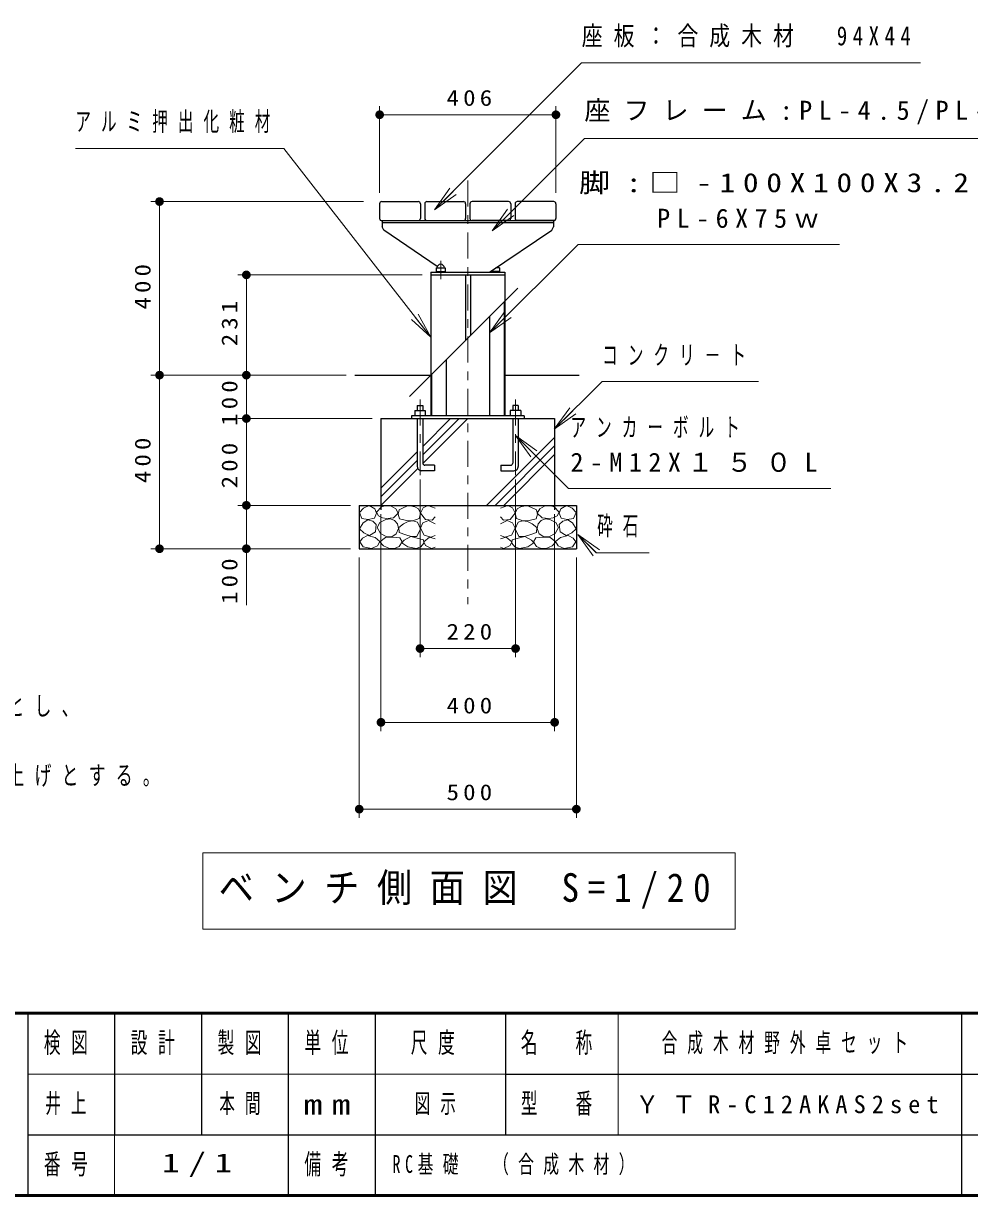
# Model space of a CAD drawing. Units: millimetres on the paper, with parts at other scales. Extents: x -365 to 12, y -47 to 257.
# Drawn here: x -238 to -129.1, y 0 to 135 of the extents above; entities that cross this region are included whole.
import ezdxf

# ---------------------------------------------------------------- set-up
doc = ezdxf.new("R2010")
doc.units = ezdxf.units.MM
doc.linetypes.add('USER2', pattern=[6, 3, -1, 1, -1])
doc.layers.add('1_20', color=7, linetype='Continuous', lineweight=25)
doc.layers.add('99', color=7, linetype='Continuous', lineweight=13)
doc.layers.add('CLASS1', color=7, linetype='Continuous')
doc.styles.add('ＭＳ ゴシック', font='')
doc.styles.get('ＭＳ ゴシック').set_extended_font_data('MS Gothic')

# ---------------------------------------------------------------- blocks, each defined once
blk = doc.blocks.new('filled_dot')
at = {"color": 0, "linetype": 'Continuous', "lineweight": -2, "const_width": 1.25}
blk.add_lwpolyline([(-0.625, 0, 1), (0.625, 0, 1)], format="xyb", close=True, dxfattribs=at)

msp = doc.modelspace()

# ---------------------------------------------------------------- linework, layer by layer
at = {"layer": '1_20', "lineweight": 13}
for p, q in [((-196.982, 115.521), (-196.982, 125.521)), ((-196.982, 124.521), (-176.682, 124.521)), ((-176.682, 115.521), (-176.682, 125.521)), ((-190.651, 113.574), (-188.883, 116.049)), ((-190.651, 113.574), (-188.529, 115.696)), ((-188.176, 115.342), (-190.651, 113.574)), ((-198.832, 114.521), (-223.332, 114.521)), ((-222.332, 94.521), (-222.332, 114.521)), ((-184.018, 111.162), (-182.25, 113.637)), ((-184.018, 111.162), (-181.896, 113.284)), ((-181.543, 112.93), (-184.018, 111.162)), ((-192.082, 106.071), (-213.332, 106.071)), ((-212.332, 94.521), (-212.332, 106.071)), ((-192.531, 101.561), (-191.082, 98.886)), ((-184.332, 99.386), (-182.565, 101.861)), ((-184.332, 99.386), (-182.211, 101.507)), ((-191.082, 98.886), (-193.32, 100.946)), ((-191.082, 98.886), (-192.925, 101.253)), ((-181.857, 101.153), (-184.332, 99.386)), ((-200.832, 94.521), (-223.332, 94.521)), ((-222.332, 74.521), (-222.332, 94.521)), ((-200.832, 94.521), (-213.332, 94.521)), ((-200.832, 94.521), (-213.332, 94.521)), ((-212.332, 89.521), (-212.332, 94.521)), ((-176.869, 88.284), (-175.102, 90.759)), ((-197.832, 89.521), (-213.332, 89.521)), ((-212.332, 79.521), (-212.332, 89.521)), ((-192.015, 85.326), (-187.82, 89.521)), ((-192.015, 86.316), (-188.81, 89.521)), ((-192.007, 84.344), (-186.83, 89.521)), ((-176.869, 88.284), (-174.748, 90.405)), ((-174.394, 90.052), (-176.869, 88.284)), ((-184.668, 79.521), (-176.832, 87.356)), ((-181.347, 87.577), (-179.226, 85.455)), ((-181.347, 87.577), (-178.872, 85.809)), ((-179.579, 85.102), (-181.347, 87.577)), ((-196.832, 81.498), (-192.65, 85.681)), ((-183.678, 79.521), (-176.832, 86.366)), ((-182.688, 79.521), (-176.832, 85.376)), ((-196.832, 80.508), (-192.65, 84.691)), ((-196.832, 79.518), (-192.586, 83.765)), ((-192.332, 82.504), (-192.332, 62.021)), ((-181.332, 82.504), (-181.332, 62.021)), ((-200.332, 79.521), (-213.332, 79.521)), ((-212.332, 68.023), (-212.332, 79.521)), ((-196.832, 78.521), (-196.832, 53.521)), ((-176.832, 78.521), (-176.832, 53.521)), ((-172.384, 73.699), (-174.152, 76.174)), ((-174.152, 76.174), (-171.677, 74.406)), ((-174.152, 76.174), (-172.03, 74.053)), ((-200.332, 74.521), (-223.332, 74.521)), ((-199.332, 73.521), (-199.332, 43.521)), ((-174.332, 73.521), (-174.332, 43.521)), ((-181.332, 63.021), (-192.332, 63.021)), ((-176.832, 54.521), (-196.832, 54.521)), ((-174.332, 44.521), (-199.332, 44.521)), ((-217.338, 39.488), (-217.338, 30.688)), ((-156.038, 39.488), (-217.338, 39.488)), ((-156.038, 30.688), (-156.038, 39.488)), ((-217.338, 30.688), (-156.038, 30.688))]:
    msp.add_line(p, q, dxfattribs=at)
at = {"layer": '1_20', "linetype": 'USER2', "lineweight": 13}
for p, q in [((-186.832, 116.959), (-186.832, 68.146)), ((-189.957, 107.708), (-189.957, 105.592))]:
    msp.add_line(p, q, dxfattribs=at)
at = {"layer": '1_20'}
for p, q in [((-196.982, 114.271), (-196.982, 112.571)), ((-196.732, 114.521), (-192.532, 114.521)), ((-192.282, 114.271), (-192.282, 112.571)), ((-191.782, 114.271), (-191.782, 112.571)), ((-191.532, 114.521), (-187.332, 114.521)), ((-187.082, 114.271), (-187.082, 112.571)), ((-186.582, 114.271), (-186.582, 112.571)), ((-182.132, 114.521), (-186.332, 114.521)), ((-181.882, 114.271), (-181.882, 112.571)), ((-181.382, 114.271), (-181.382, 112.571)), ((-176.932, 114.521), (-181.132, 114.521)), ((-176.682, 114.271), (-176.682, 112.571)), ((-196.732, 112.321), (-192.532, 112.321)), ((-196.707, 112.321), (-196.707, 111.596)), ((-196.707, 112.321), (-176.832, 112.321)), ((-196.707, 112.096), (-176.957, 112.096)), ((-191.532, 112.321), (-187.332, 112.321)), ((-182.132, 112.321), (-186.332, 112.321)), ((-176.932, 112.321), (-181.132, 112.321)), ((-176.957, 112.321), (-176.957, 111.596)), ((-196.5, 111.206), (-196.707, 111.596)), ((-190.342, 107.052), (-196.5, 111.206)), ((-184.332, 106.371), (-177.165, 111.206)), ((-177.165, 111.206), (-176.957, 111.596)), ((-190.482, 106.871), (-189.432, 106.871)), ((-190.482, 106.871), (-190.482, 106.371)), ((-189.432, 106.871), (-189.432, 106.371)), ((-183.182, 106.871), (-183.591, 106.871)), ((-183.182, 106.871), (-183.182, 106.371)), ((-191.082, 106.371), (-191.082, 89.821)), ((-191.082, 106.371), (-182.582, 106.371)), ((-191.082, 106.071), (-182.582, 106.071)), ((-190.482, 106.471), (-189.432, 106.471)), ((-187.082, 106.071), (-187.082, 98.521)), ((-186.532, 106.071), (-186.532, 99.071)), ((-184.232, 106.438), (-184.232, 106.371)), ((-183.182, 106.471), (-184.184, 106.471)), ((-182.582, 106.371), (-182.582, 89.821)), ((-193.539, 92.064), (-181.079, 104.524)), ((-182.657, 102.946), (-182.657, 89.821)), ((-184.332, 101.271), (-184.332, 89.821)), ((-189.332, 96.271), (-189.332, 89.821)), ((-191.007, 94.596), (-191.007, 89.821)), ((-199.832, 94.521), (-191.082, 94.521)), ((-182.582, 94.521), (-174.016, 94.521)), ((-196.832, 89.521), (-176.832, 89.521)), ((-196.832, 89.521), (-196.832, 79.021)), ((-193.332, 89.821), (-193.332, 89.521)), ((-180.332, 89.821), (-193.332, 89.821)), ((-180.332, 89.821), (-180.332, 89.521)), ((-176.832, 89.521), (-176.832, 79.021)), ((-199.332, 79.521), (-174.332, 79.521)), ((-199.332, 79.521), (-199.332, 74.521)), ((-174.332, 79.521), (-174.332, 74.521)), ((-199.332, 74.521), (-174.332, 74.521))]:
    msp.add_line(p, q, dxfattribs=at)
at = {"layer": '1_20', "color": 211}
for p, q in [((-192.65, 91.009), (-192.65, 90.436)), ((-192.65, 91.009), (-192.015, 91.009)), ((-192.015, 91.009), (-192.015, 90.436)), ((-181.015, 91.009), (-181.65, 91.009)), ((-181.65, 91.009), (-181.65, 90.436)), ((-181.015, 91.009), (-181.015, 90.436)), ((-192.937, 90.436), (-192.937, 89.821)), ((-192.937, 90.436), (-191.727, 90.436)), ((-192.65, 89.521), (-192.65, 84.009)), ((-192.015, 89.521), (-192.015, 84.394)), ((-191.727, 90.436), (-191.727, 89.842)), ((-180.727, 90.436), (-181.937, 90.436)), ((-181.937, 90.436), (-181.937, 89.842)), ((-181.65, 89.521), (-181.65, 84.394)), ((-181.015, 89.521), (-181.015, 84.009)), ((-180.727, 90.436), (-180.727, 89.821)), ((-190.65, 84.144), (-191.765, 84.144)), ((-190.65, 84.144), (-190.65, 83.509)), ((-183.015, 84.144), (-181.9, 84.144)), ((-183.015, 84.144), (-183.015, 83.509)), ((-190.65, 83.509), (-192.15, 83.509)), ((-183.015, 83.509), (-181.515, 83.509))]:
    msp.add_line(p, q, dxfattribs=at)
at = {"layer": '1_20', "color": 211, "linetype": 'USER2', "lineweight": 13}
for p, q in [((-192.332, 91.722), (-192.332, 83.004)), ((-181.332, 91.722), (-181.332, 83.004))]:
    msp.add_line(p, q, dxfattribs=at)
at = {"layer": '1_20', "lineweight": 13}
for points in [[(-190.651, 113.574), (-173.734, 130.491), (-134.708, 130.491)], [(-184.018, 111.162), (-173.411, 121.769), (-122.409, 121.769)], [(-191.082, 98.886), (-208.014, 120.633), (-232.024, 120.633)], [(-184.332, 99.386), (-174.14, 109.578), (-144.025, 109.578)], [(-176.869, 88.284), (-171.377, 93.777), (-153.361, 93.777)], [(-181.347, 87.577), (-175.239, 81.468), (-145.013, 81.468)], [(-190.582, 79.186), (-191.438, 79.503), (-191.976, 79.233), (-192.293, 78.631), (-191.707, 77.871), (-190.931, 77.807), (-190.582, 78.203)], [(-183.082, 79.186), (-182.227, 79.503), (-181.688, 79.233), (-181.371, 78.631), (-181.958, 77.871), (-182.734, 77.807), (-183.082, 78.203)], [(-190.598, 77.38), (-191.359, 77.776), (-191.992, 77.522), (-192.293, 76.873), (-191.85, 76.096), (-191.089, 75.859), (-190.598, 76.065)], [(-183.067, 77.38), (-182.306, 77.776), (-181.672, 77.522), (-181.371, 76.873), (-181.815, 76.096), (-182.575, 75.859), (-183.067, 76.065)], [(-190.582, 75.653), (-191.248, 75.859), (-191.897, 75.304), (-191.723, 74.908), (-190.994, 74.544), (-190.582, 74.702)], [(-183.082, 75.653), (-182.417, 75.859), (-181.767, 75.304), (-181.942, 74.908), (-182.67, 74.544), (-183.082, 74.702)], [(-174.152, 76.174), (-172.033, 74.056), (-165.939, 74.056)]]:
    msp.add_lwpolyline(points, dxfattribs=at)
for points in [[(-198.21, 79.491), (-198.844, 79.19), (-199.319, 78.715), (-199.018, 78.018), (-198.289, 77.875), (-197.592, 78.033), (-197.339, 78.62), (-197.529, 79.127)], [(-196.239, 79.495), (-196.766, 79.36), (-197.347, 78.725), (-197.117, 78.306), (-196.66, 78.069), (-196.144, 77.995), (-195.401, 78.063), (-194.833, 78.603), (-195.117, 79.103), (-195.65, 79.414)], [(-193.648, 79.506), (-194.185, 79.282), (-194.731, 79.013), (-194.847, 78.512), (-194.713, 77.948), (-193.889, 77.787), (-193.164, 77.743), (-192.439, 78.002), (-192.287, 78.611), (-192.52, 79.121), (-192.923, 79.345)], [(-180.017, 79.506), (-179.48, 79.282), (-178.934, 79.013), (-178.818, 78.512), (-178.952, 77.948), (-179.775, 77.787), (-180.5, 77.743), (-181.225, 78.002), (-181.377, 78.611), (-181.145, 79.121), (-180.742, 79.345)], [(-177.426, 79.495), (-176.899, 79.36), (-176.318, 78.725), (-176.548, 78.306), (-177.005, 78.069), (-177.521, 77.995), (-178.264, 78.063), (-178.832, 78.603), (-178.548, 79.103), (-178.014, 79.414)], [(-175.455, 79.491), (-174.821, 79.19), (-174.346, 78.715), (-174.647, 78.018), (-175.376, 77.875), (-176.073, 78.033), (-176.326, 78.62), (-176.136, 79.127)], [(-198.337, 77.843), (-198.875, 77.495), (-199.319, 76.814), (-198.812, 76.354), (-198.146, 76.037), (-197.449, 76.481), (-197.37, 77.32), (-197.778, 77.683)], [(-196.874, 76.279), (-196.252, 75.934), (-195.576, 75.887), (-195.063, 76.248), (-194.82, 76.847), (-194.931, 77.384), (-195.279, 77.793), (-195.745, 77.957), (-196.279, 77.901), (-196.969, 77.532), (-197.266, 76.955)], [(-193.698, 77.675), (-194.252, 77.378), (-194.779, 76.959), (-194.725, 76.405), (-193.982, 76.134), (-193.346, 75.918), (-192.698, 75.945), (-192.292, 76.81), (-192.644, 77.567), (-193.147, 77.731)], [(-179.967, 77.675), (-179.413, 77.378), (-178.886, 76.959), (-178.94, 76.405), (-179.683, 76.134), (-180.318, 75.918), (-180.967, 75.945), (-181.372, 76.81), (-181.021, 77.567), (-180.517, 77.731)], [(-176.791, 76.279), (-177.412, 75.934), (-178.088, 75.887), (-178.602, 76.248), (-178.845, 76.847), (-178.733, 77.384), (-178.386, 77.793), (-177.92, 77.957), (-177.385, 77.901), (-176.696, 77.532), (-176.399, 76.955)], [(-175.328, 77.843), (-174.789, 77.495), (-174.346, 76.814), (-174.853, 76.354), (-175.518, 76.037), (-176.215, 76.481), (-176.294, 77.32), (-175.887, 77.683)], [(-198.378, 76.047), (-198.946, 75.727), (-199.284, 75.305), (-198.881, 74.739), (-197.938, 74.536), (-197.222, 74.855), (-196.949, 75.36), (-197.488, 75.815)], [(-195.522, 75.839), (-196.306, 75.799), (-196.968, 75.326), (-196.536, 74.866), (-195.847, 74.556), (-195.282, 74.547), (-194.739, 74.772), (-194.401, 75.299), (-194.657, 75.785)], [(-193.407, 75.931), (-194.177, 75.512), (-194.421, 75.215), (-193.731, 74.728), (-192.785, 74.539), (-192.256, 74.723), (-191.907, 75.147), (-191.934, 75.566), (-192.799, 75.796)], [(-180.258, 75.931), (-179.487, 75.512), (-179.244, 75.215), (-179.933, 74.728), (-180.879, 74.539), (-181.409, 74.723), (-181.758, 75.147), (-181.731, 75.566), (-180.866, 75.796)], [(-178.142, 75.839), (-177.358, 75.799), (-176.696, 75.326), (-177.129, 74.866), (-177.818, 74.556), (-178.383, 74.547), (-178.926, 74.772), (-179.264, 75.299), (-179.007, 75.785)], [(-175.287, 76.047), (-174.718, 75.727), (-174.381, 75.305), (-174.784, 74.739), (-175.727, 74.536), (-176.442, 74.855), (-176.716, 75.36), (-176.177, 75.815)]]:
    msp.add_lwpolyline(points, close=True, dxfattribs=at)
at = {"layer": '1_20'}
for centre, radius, start, end in [((-196.732, 114.271), 0.25, 90, 180), ((-192.532, 114.271), 0.25, 0, 90), ((-191.532, 114.271), 0.25, 90, 180), ((-187.332, 114.271), 0.25, 0, 90), ((-186.332, 114.271), 0.25, 90, 180), ((-182.132, 114.271), 0.25, 360, 90), ((-181.132, 114.271), 0.25, 90, 180), ((-176.932, 114.271), 0.25, 360, 90), ((-196.732, 112.571), 0.25, 179.99999, 270), ((-192.532, 112.571), 0.25, 270, 0), ((-191.532, 112.571), 0.25, 179.99999, 270), ((-187.332, 112.571), 0.25, 270, 0), ((-186.332, 112.571), 0.25, 180, 270), ((-182.132, 112.571), 0.25, 270, 0.00001), ((-181.132, 112.571), 0.25, 180, 270), ((-176.932, 112.571), 0.25, 270, 0.00001), ((-189.957, 106.871), 0.425, 359.99999, 179.99999), ((-183.707, 106.871), 0.425, 0.00001, 25.20722)]:
    msp.add_arc(centre, radius, start, end, dxfattribs=at)
at = {"layer": '1_20', "color": 211}
for centre, radius, start, end in [((-192.15, 84.009), 0.5, 179.99998, 270.00003), ((-191.765, 84.394), 0.25, 179.99998, 270.00003), ((-181.9, 84.394), 0.25, 269.99997, 0.00002), ((-181.515, 84.009), 0.5, 269.99997, 0.00002)]:
    msp.add_arc(centre, radius, start, end, dxfattribs=at)
at = {"layer": '99', "lineweight": 50}
for p, q in [((-365, 21), (0, 21)), ((-365, 0), (0, 0))]:
    msp.add_line(p, q, dxfattribs=at)
at = {"layer": '99', "color": 211, "lineweight": 25}
for p, q in [((-237.5, 21), (-237.5, 0)), ((-227.5, 21), (-227.5, 7)), ((-217.5, 21), (-217.5, 7)), ((-207.5, 21), (-207.5, 0)), ((-197.5, 21), (-197.5, 7)), ((-182.5, 21), (-182.5, 7)), ((-130, 21), (-130, 0)), ((-182.5, 14), (-70, 14)), ((-237.5, 7), (0, 7))]:
    msp.add_line(p, q, dxfattribs=at)
at = {"layer": '99'}
for p, q in [((-169.5, 21), (-169.5, 7)), ((-237.5, 14), (-182.5, 14)), ((-227.5, 7), (-227.5, 0))]:
    msp.add_line(p, q, dxfattribs=at)
at = {"layer": '99', "lineweight": 25}
msp.add_line((-197.5, 7), (-197.5, 0), dxfattribs=at)

# ---------------------------------------------------------------- block references
at = {"layer": '1_20', "lineweight": 13, "xscale": 0.4, "yscale": 0.4}
for p in [(-196.982, 124.521), (-192.332, 63.021), (-196.832, 54.521), (-199.332, 44.521)]:
    msp.add_blockref('filled_dot', p, dxfattribs=at)
for p, rotation in [((-176.682, 124.521), 180), ((-222.332, 114.521), 270), ((-212.332, 106.071), 270), ((-222.332, 94.521), 270), ((-212.332, 94.521), 90), ((-212.332, 94.521), 270), ((-212.332, 89.521), 90), ((-212.332, 89.521), 270), ((-212.332, 79.521), 270), ((-212.332, 79.521), 90), ((-222.332, 74.521), 90), ((-212.332, 74.521), 90), ((-181.332, 63.021), 180), ((-176.832, 54.521), 180), ((-174.332, 44.521), 180)]:
    msp.add_blockref('filled_dot', p, dxfattribs=dict(at, rotation=rotation))

# ---------------------------------------------------------------- texts
at = {"layer": '1_20', "style": 'ＭＳ ゴシック'}
for s, insert, char_height, attachment_point in [('\\T1.53;\\W0.8;座板：合成木材\u300094X44', (-173.708, 133.491), 2.199, 4), ('\\T1.33;\\W1.15;406', (-186.417, 125.521), 1.833, 8), ('\\T1.5;座フレーム:PL-4.5/PL-6', (-173.409, 124.769), 2.199, 4), ('\\T1.64;\\W0.6;アルミ押出化粧材', (-232.024, 123.633), 2.199, 4), ('\\T1.5;\\W1.2;脚:□-100X100X3.2', (-174.025, 116.578), 2.199, 4), ('\\T1.5;\u3000\u3000PL-6X75ｗ', (-174.025, 112.578), 2.199, 4), ('\\T1.64;\\W0.6;コンクリ－ト', (-171.361, 96.777), 2.199, 4), ('\\T1.64;\\W0.6;アンカーボルト', (-175.013, 88.468), 2.199, 4), ('\\T1.5;2-M12X１５０L', (-175.013, 84.468), 2.199, 4), ('\\T1.64;\\W0.6;砕石', (-171.939, 77.056), 2.199, 4), ('\\T1.33;\\W1.15;220', (-186.417, 64.021), 1.833, 8), ('\\T1.33;\\W1.15;400', (-186.416, 55.521), 1.833, 8), ('\\T1.33;\\W1.15;500', (-186.416, 45.521), 1.833, 8), ('\\T1.5;\\W0.9;ベンチ側面図\\~S=1/20', (-186.688, 35.088), 3.299, 5)]:
    msp.add_mtext(s, dxfattribs=dict(at, insert=insert, char_height=char_height, attachment_point=attachment_point))
at = {"layer": '1_20', "char_height": 1.833, "attachment_point": 8, "rotation": 90, "style": 'ＭＳ ゴシック'}
for s, insert in [('\\T1.33;\\W1.15;400', (-223.332, 104.937)), ('\\T1.33;\\W1.15;231', (-213.332, 100.712)), ('\\T1.33;\\W1.15;100', (-213.332, 91.54)), ('\\T1.33;\\W1.15;400', (-223.332, 84.937)), ('\\T1.33;\\W1.15;200', (-213.332, 84.34)), ('\\T1.33;\\W1.15;100', (-213.332, 71.023))]:
    msp.add_mtext(s, dxfattribs=dict(at, insert=insert))
at = {"layer": '99', "color": 4, "char_height": 2.346, "attachment_point": 5, "style": 'ＭＳ ゴシック'}
for s, insert in [('\\T1.64;\\W0.6;検図', (-232.5, 17.5)), ('\\T1.64;\\W0.6;設計', (-222.5, 17.5)), ('\\T1.64;\\W0.6;製図', (-212.5, 17.5)), ('\\T1.64;\\W0.6;単位', (-202.5, 17.5)), ('\\T1.64;\\W0.6;尺度', (-190.25, 17.5)), ('\\T1.64;\\W0.6;名\u3000称', (-176, 17.5)), ('\\T1.5;\\W1.35;mm', (-202.5, 10.5)), ('\\T1.64;\\W0.6;型\u3000番', (-176, 10.5)), ('\\T1.64;\\W0.6;番号', (-232.5, 3.5)), ('\\T1.64;\\W0.6;備考', (-202.5, 3.5))]:
    msp.add_mtext(s, dxfattribs=dict(at, insert=insert))
at = {"layer": '99', "style": 'ＭＳ ゴシック'}
for s, insert, char_height, attachment_point in [('\\T1.64;\\W0.6;合成木材野外卓セット', (-149.75, 17.5), 2.199, 5), ('\\T1.64;\\W0.6;井上', (-235.5, 10.5), 2.199, 4), ('\\T1.64;\\W0.6;本間', (-212.5, 10.5), 2.199, 5), ('\\T1.64;\\W0.6;図示', (-190, 10.5), 2.199, 5), ('\\T1.5;ＹＴR-C12AKAS2set', (-149.75, 10.5), 2.053, 5), ('\\T1.5;\\W1.35;1/1', (-217.5, 3.5), 2.199, 5), ('\\T1.59;\\W0.65;RC基礎\u3000（合成木材）', (-195.5, 3.5), 2.053, 4)]:
    msp.add_mtext(s, dxfattribs=dict(at, insert=insert, char_height=char_height, attachment_point=attachment_point))
at = {"layer": 'CLASS1', "char_height": 2.199, "attachment_point": 7, "style": 'ＭＳ ゴシック'}
for s, insert in [('\\T1.6;\\W0.65;合成木材は、木粉入り再生プラスチック(ポリプロピレン系・色：サンディーブラウン)とし、', (-361.5, 54.732)), ('\\T1.6;\\W0.65;座フレームは、電気亜鉛メッキ処理の上、ポリエステル樹脂粉体塗装(ダークグレー)仕上げとする。', (-361.5, 46.732))]:
    msp.add_mtext(s, dxfattribs=dict(at, insert=insert))

doc.saveas('drawing.dxf')
